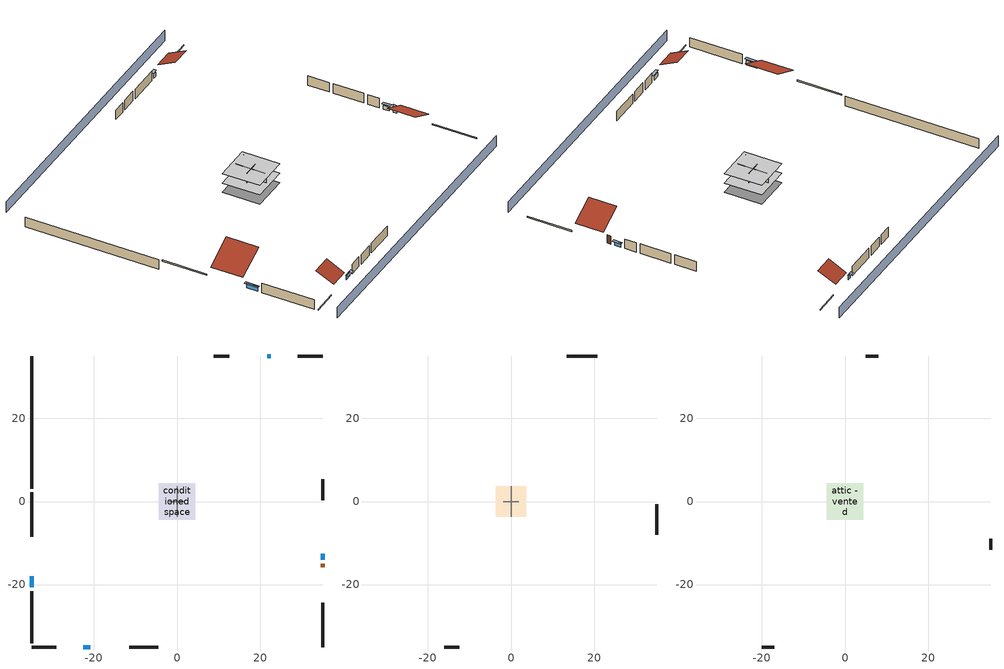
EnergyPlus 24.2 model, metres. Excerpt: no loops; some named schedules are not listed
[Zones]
conditioned space
 floor adiabatic (AdiabaticFloorConstruction): -4.44,-4.44 -4.44,4.44 4.44,4.44 4.44,-4.44 z0.3
 floor foundation (Slab2 construction): -4.44,-4.44 -4.44,4.44 4.44,4.44 4.44,-4.44 z-2.13
 wall outside (RimJoist1 construction): -35.02,2.18 -35.02,-8.46 z0.3:0.61
 wall outside (RimJoist2 construction): 35.02,35.02 29.11,35.02 z0.3:0.61
 wall outside (RimJoist3 construction): 35.02,-35.02 35.02,-24.38 z0.3:0.61
 wall outside (RimJoist4 construction): -35.02,-35.02 -29.11,-35.02 z0.3:0.61
 wall outside (AdiabaticWallConstruction 1): 35.02,-15.89 35.02,-14.97 z0.3:2.34
 wall outside (AdiabaticWallConstruction): -35.02,-18 -35.02,-20.62 z0.3:1.46; 22.51,35.02 21.71,35.02 z0.3:1.4; 35.02,-14.04 35.02,-12.58 z0.3:1.28; -22.51,-35.02 -20.94,-35.02 z0.3:1.37
 wall outside (Wall3 construction): -35.02,-21.55 -35.02,-34.09 z0.3:2.74
 wall outside (Wall4 construction): 12.53,35.02 8.89,35.02 z0.3:2.74
 wall outside (Wall7 construction): 35.02,0.26 35.02,5.39 z0.3:2.74
 wall outside (Wall8 construction): -11.48,-35.02 -4.51,-35.02 z0.3:2.74
 wall foundation (FoundationWall1 construction): -35.02,35.02 -35.02,3.11 z-2.13:0.3
 wall to garage (Wall5 construction): 0,-3.66 0,3.66 z0.3:2.74
 wall to garage (Wall6 construction): 1.83,0 -1.83,0 z0.3:2.74
 window (WindowConstruction): -35.02,-18 -35.02,-20.62 z0.3:1.46
 window (WindowConstruction 1): 22.51,35.02 21.71,35.02 z0.3:1.4
 window (WindowConstruction 2): 35.02,-14.04 35.02,-12.58 z0.3:1.28
 window (WindowConstruction 3): -22.51,-35.02 -20.94,-35.02 z0.3:1.37
 door (Door): 35.02,-15.88 35.02,-14.97 z0.3:2.34
 ceiling adiabatic (AdiabaticFloorConstruction): 4.44,-4.44 4.44,4.44 -4.44,4.44 -4.44,-4.44 z0.3
garage
 floor foundation (Slab1 construction): -3.66,-3.66 -3.66,3.66 3.66,3.66 3.66,-3.66 z0
 wall outside (Wall1 construction): 20.78,35.02 13.46,35.02 z0.3:2.74
 wall outside (Wall12 construction): -16.07,-35.02 -12.41,-35.02 z0.3:2.74
 wall outside (Wall2 construction): 35.02,-7.98 35.02,-0.67 z0.3:2.74
attic - vented
 floor to garage (Floor1 construction): -3.66,-3.66 -3.66,3.66 3.66,3.66 3.66,-3.66 z2.74
 floor to conditioned space (Floor2 construction Reversed): -4.44,-4.44 -4.44,4.44 4.44,4.44 4.44,-4.44 z2.74
 wall outside (Wall10 construction): -20.01,-35.02 -17,-35.02 z0.3:2.74
 wall outside (Wall11 construction): 35.02,-11.66 35.02,-8.91 z0.3:2.74
 wall outside (Wall9 construction): 7.96,35.02 4.95,35.02 z0.3:2.74
 roof outside (Roof1 construction): -35.02,-17.07,2.74 -28.15,-17.07,6.18 -28.15,-9.39,6.18 -35.02,-9.39,2.74
 roof outside (Roof2 construction): 23.44,35.02,2.74 23.44,30.78,4.86 28.18,30.78,4.86 28.18,35.02,2.74
 roof outside (Roof3 construction): -23.44,-35.02,2.74 -23.44,-30.78,4.86 -28.18,-30.78,4.86 -28.18,-35.02,2.74
 roof outside (Roof4 construction): 35.02,-16.81,2.74 29.08,-16.81,5.71 29.08,-23.45,5.71 35.02,-23.45,2.74
shading: 35.02,39.59 -35.02,39.59 / -35.02,-39.59 35.02,-39.59 z0:2.74; -35.02,-20.92 -35.02,-17.7 -35.63,-17.7 -35.63,-20.92 z1.77; 21.4,35.02 22.82,35.02 22.82,35.63 21.4,35.63 z1.71; 35.02,-12.28 35.02,-14.35 35.63,-14.35 35.63,-12.28 z1.58; -20.63,-35.02 -22.82,-35.02 -22.82,-35.63 -20.63,-35.63 z1.68
[Building]
Building 1: Terrain=Suburbs
[Site:Location]
Portland Intl Arpt_OR: Latitude {deg}=45.59; Longitude {deg}=-122.6; Time Zone {hr}=-8; Elevation {m}=33; Keep Site Location Information=Yes
[Site:GroundTemperature:Shallow]
10.2558, 8.96328, 8.85977, 9.47314, 11.9355, 14.3863, 16.5111, 17.8571, 17.9714, 16.8767, 14.8061, 12.4304
[Site:WaterMainsTemperature]
Calculation Method=Schedule; Temperature Schedule=mains temperature schedule
[Material] Roughness=Rough; Thermal Absorptance=0.9
Name | Thickness {m} | Conductivity {W/m-K} | Density {kg/m3} | Specific Heat {J/kg-K} | Solar Absorptance | Visible Absorptance
asphalt or fiberglass shingles | 0.00635 | 0.162714 | 1121.4 | 1465.45 | 0.85 | 0.85
ceiling loosefill ins | 0.254 | 0.0480833 | 16.02 | 1046.75 | 0.7 | 0.7
ceiling stud and cavity | 0.1397 | 1.39189 | 65.682 | 1177.47 | 0.7 | 0.7
ceiling stud and cavity 1 | 0.1397 | 0.104117 | 65.682 | 1177.47 | 0.7 | 0.7
composite shingle siding | 0.00635 | 0.162714 | 1121.4 | 1465.45 | 0.7 | 0.7
concrete 4.0 in. | 0.1016 | 1.803125 | 2242.8 | 837.4 | 0.7 | 0.7
concrete 8.0 in. | 0.2032 | 1.803125 | 2242.8 | 837.4 | 0.7 | 0.7
door material | 0.04445 | 0.0612267 | 512.64 | 1214.23 | 0.7 | 0.7
floor covering | 0.0127 | 0.0450781 | 54.468 | 1339.84 | 0.9 | 0.9
floor covering 1 | 0.0127 | 0.0433444 | 54.468 | 1339.84 | 0.6 | 0.6
floor rigid ins; wall rigid ins | 0.512978 | 0.029427 | 32.04 | 1214.23 | 0.7 | 0.7
floor stud and cavity | 0.1397 | 1.75129 | 37.0049 | 1207.88 | 0.7 | 0.7
furniture material conditioned space 1; furniture material garage 1 | 0.1524 | 0.115458 | 640.8 | 1214.23 | 0.6 | 0.6
gypsum board | 0.0127 | 0.160291 | 801 | 837.4 | 0.6 | 0.6
gypsum board 1 | 0.0127 | 0.160291 | 801 | 837.4 | 0.7 | 0.7
osb sheathing 0.5 in. | 0.0127 | 0.115458 | 512.64 | 1214.23 | 0.6 | 0.6
osb sheathing 0.5 in. 1; osb sheathing 0.5 in. 2; osb sheathing 0.5 in. 3 | 0.0127 | 0.115458 | 512.64 | 1214.23 | 0.7 | 0.7
osb sheathing 0.75 in. | 0.01905 | 0.115458 | 512.64 | 1214.23 | 0.7 | 0.7
rim joist stud and cavity | 0.0508 | 0.144151 | 50.32683 | 1063.81 | 0.6 | 0.6
roof rigid ins | 0.00281632 | 0.029427 | 32.04 | 1214.23 | 0.7 | 0.7
wall stud and cavity | 0.1397 | 0.348479 | 139.0536 | 1170.24 | 0.6 | 0.6
wall stud and cavity 1 | 0.1397 | 0.434317 | 139.0536 | 1170.24 | 0.7 | 0.7
wall stud and cavity 2 | 0.1397 | 0.506836 | 139.0536 | 1170.24 | 0.7 | 0.7
wall stud and cavity 3 | 0.0889 | 0.380278 | 52.3479 | 1209.89 | 0.7 | 0.7
wall stud and cavity 4 | 0.0889 | 0.391764 | 83.0341 | 1211.67 | 0.7 | 0.7
wood siding; wood siding 1 | 0.0254 | 0.102417 | 544.68 | 1172.36 | 0.7 | 0.7
[WindowMaterial:SimpleGlazingSystem]
WindowMaterial: U-Factor {W/m2-K}=4.31528; Solar Heat Gain Coefficient=0.67
[Construction]
AdiabaticFloorConstruction: floor stud and cavity, floor rigid ins, osb sheathing 0.75 in., floor covering 1
AdiabaticWallConstruction: wood siding, wall rigid ins, wall stud and cavity 3, gypsum board
AdiabaticWallConstruction 1: wood siding 1, wall rigid ins, wall stud and cavity 3, gypsum board
Door: door material
Floor1 construction: ceiling stud and cavity
Floor2 construction Reversed: gypsum board, ceiling stud and cavity 1, ceiling loosefill ins
FoundationWall1 construction: concrete 8.0 in., gypsum board 1
furniture construction conditioned space 1: furniture material conditioned space 1
furniture construction garage 1: furniture material garage 1
PartitionWallConstruction: gypsum board, wall stud and cavity 4, gypsum board
RimJoist1 construction; RimJoist2 construction; RimJoist3 construction; RimJoist4 construction: composite shingle siding, rim joist stud and cavity
Roof1 construction; Roof2 construction; Roof3 construction; Roof4 construction: asphalt or fiberglass shingles, roof rigid ins, osb sheathing 0.5 in.
Slab1 construction: concrete 4.0 in.
Slab2 construction: concrete 4.0 in., floor covering
Wall1 construction; Wall2 construction: composite shingle siding, osb sheathing 0.5 in. 1, wall stud and cavity
Wall10 construction; Wall11 construction; Wall12 construction; Wall9 construction: composite shingle siding, osb sheathing 0.5 in. 2, wall stud and cavity
Wall3 construction; Wall4 construction: composite shingle siding, osb sheathing 0.5 in. 1, wall stud and cavity 1, gypsum board
Wall5 construction: osb sheathing 0.5 in. 2, wall stud and cavity 2, gypsum board
Wall6 construction: osb sheathing 0.5 in. 3, wall stud and cavity 2, gypsum board
Wall7 construction; Wall8 construction: composite shingle siding, osb sheathing 0.5 in. 2, wall stud and cavity 1, gypsum board
WindowConstruction; WindowConstruction 1; WindowConstruction 2; WindowConstruction 3: WindowMaterial
[Zone] Multiplier=1; Part of Total Floor Area=Yes
Name | Volume {m3}
attic - vented | 113.535
conditioned space | 384.656
garage | 130.484
[Space]
Name | Zone | Volume {m3}
attic - vented 1 | attic - vented | 113.535
conditioned space 1 | conditioned space | 384.656
garage 1 | garage | 130.484
[ZoneInfiltration:EffectiveLeakageArea] Schedule=Always On Discrete
Name | Zone or Space | Effective Air Leakage Area {cm2} | Stack Coefficient | Wind Coefficient
infil attic - vented 1 | attic - vented 1 | 4412.45 | 0.000178908 | 3.60846e-05
infil garage 1 | garage 1 | 1087.35 | 0.000129147 | 4.64657e-05
[ZoneMixing]
whole house fan mix: Zone or Space=attic - vented; Schedule=Always On Continuous; Design Flow Rate Calculation Method=Flow/Zone; Design Flow Rate {m3/s}=0; Source Zone or Space=conditioned space
[SurfaceProperty:ExposedFoundationPerimeter] Exposed Perimeter Calculation Method=TotalExposedPerimeter
Name | Total Exposed Perimeter {m}
Slab2 | 31.91256
Slab1 | 18.288
[SurfaceProperty:IncidentSolarMultiplier] Incident Solar Multiplier=1; Incident Solar Multiplier Schedule=trans schedule winter=0.85 summer=0.7
Window1; Window2; Window3; Window4
[InternalMass]
Name | Construction | Zone or ZoneList | Space or SpaceList | Surface Area {m2}
furniture mass conditioned space 1 | furniture construction conditioned space 1 | conditioned space | conditioned space 1 | 63.09974
partition wall mass | PartitionWallConstruction | conditioned space | conditioned space 1 | 157.749
furniture mass garage 1 | furniture construction garage 1 | garage | garage 1 | 5.35122
[Lights] Design Level Calculation Method=LightingLevel; Return Air Fraction=0; Fraction Radiant=0.6; Fraction Visible=0.2; Fraction Replaceable=1
Name | Zone or ZoneList or Space or SpaceList | Schedule | Lighting Level {W}
interior lighting | conditioned space 1 | lighting_interior | 842.973
garage lighting | garage 1 | lighting_garage | 43.3243
[People]
occupants: Zone or ZoneList or Space or SpaceList=conditioned space 1; Number of People Schedule=occupants; Number of People Calculation Method=People; Number of People=1; Fraction Radiant=0.314171; Sensible Heat Fraction=0.56303; Activity Level Schedule=occupants activity schedule; Carbon Dioxide Generation Rate {m3/s-W}=0; Enable ASHRAE 55 Comfort Warnings=No; Mean Radiant Temperature Calculation Type=EnclosureAveraged
[ElectricEquipment] Design Level Calculation Method=EquipmentLevel
Name | Zone or ZoneList or Space or SpaceList | Schedule | Design Level {W} | Fraction Latent | Fraction Radiant | Fraction Lost
ceiling fan | conditioned space 1 | ceiling_fan | 19.5402 | 0 | 0.558 | 0
clothes dryer | conditioned space 1 | clothes_dryer | 6504.51 | 0.015 | 0.081 | 0.85
clothes washer | conditioned space 1 | clothes_washer | 260.319 | 0.03 | 0.162 | 0.7
cooking range | conditioned space 1 | cooking_range | 1150.12 | 0.08 | 0.432 | 0.2
fridge | conditioned space 1 | fridge schedule | 49.4292 | 0 | 0.6 | 0
mech vent bath fan 0 | conditioned space 1 | mech vent bath fan 0 schedule | 30 | 0 | 0 | 1
mech vent house fan | conditioned space 1 | mech vent house fan schedule | 0 | 0 | 0 | 1
mech vent house fan cfis | conditioned space 1 | mech vent house fan cfis schedule | 0 | 0 | 0 | 0
mech vent range fan 0 | conditioned space 1 | mech vent range fan 0 schedule | 30 | 0 | 0 | 1
misc plug loads | conditioned space 1 | plug_loads_other | 272.815 | 0.021 | 0.558 | 0.049
misc tv | conditioned space 1 | plug_loads_tv | 311.519 | 0 | 0.6 | 0
whole house fan | conditioned space 1 | Always On Discrete | 0 | 0 | 0 | 1
freezer | garage 1 | freezer schedule | 194.914 | 0 | 0.6 | 0
[OtherEquipment] Zone or ZoneList or Space or SpaceList=conditioned space 1; Design Level Calculation Method=EquipmentLevel
Name | Fuel Type | Schedule | Design Level {W} | Fraction Latent | Fraction Radiant | Fraction Lost
clothes dryer 1 | Electricity | clothes_dryer | 0 | 0.015 | 0.081 | 0.85
cooking range 1 | Electricity | cooking_range | 0 | 0.08 | 0.432 | 0.2
general water use latent | None | general water use schedule | 25.6591 | 1 | 0 | 0
general water use sensible | None | general water use schedule | -25.2881 | 0 | 0.6 | 0
mech vent house fan latent load; water heater lat | None | Always On Discrete | 0 | 1 | 0 | 0
mech vent house fan sensible load; water heater sens | None | Always On Discrete | 0 | 0 | 0 | 0
water heater energy adjustment1 | Electricity | Always On Discrete | 0.01 | 0 | 0 | 1
[ZoneInfiltration:DesignFlowRate] Zone or ZoneList or Space or SpaceList=conditioned space 1; Schedule=Always On Discrete; Design Flow Rate Calculation Method=Flow/Zone; Design Flow Rate {m3/s}=0
infil flow; natural vent flow; whole house fan flow
[AvailabilityManager:Scheduled]
furnace airloop Availability Manager: Schedule=Always On Discrete
[Foundation:Kiva] Wall Depth Below Slab {m}=0.2032
Name | Initial Indoor Air Temperature {C} | Wall Height Above Grade {m}
Foundation Kiva 1 | 13.4258 | 0.1016
Foundation Kiva 2 | 14.4444 | 0.3048
[Foundation:Kiva:Settings]
Soil Conductivity {W/m-K}=1.3848; Soil Density {kg/m3}=1842.3; Soil Specific Heat {J/kg-K}=418.7; Ground Solar Absorptivity=0.9; Ground Thermal Absorptivity=0.9; Ground Surface Roughness {m}=0.03; Far-Field Width {m}=40; Deep-Ground Boundary Condition=ZeroFlux; Deep-Ground Depth {m}=40; Minimum Cell Dimension {m}=0.2; Maximum Cell Growth Coefficient=3; Simulation Timestep=Timestep
[Exterior:Lights]
exterior lighting: Schedule=exterior lighting schedule; Design Level {W}=42.5523
[EnergyManagementSystem:GlobalVariable]
furnace_airloop_Fan_RTF
infil_program_Qfan
infil_program_Qinf
natural_vent_program_Qnv
natural_vent_program_Qwhf
[EnergyManagementSystem:Sensor]
Name | Output:Variable or Output:Meter Index Key | Output:Variable or Output:Meter
airflow_gain | infil flow | Infiltration Sensible Heat Gain Energy
airflow_gain_1 | natural vent flow | Infiltration Sensible Heat Gain Energy
airflow_gain_2 | whole house fan flow | Infiltration Sensible Heat Gain Energy
airflow_loss | infil flow | Infiltration Sensible Heat Loss Energy
airflow_loss_1 | natural vent flow | Infiltration Sensible Heat Loss Energy
airflow_loss_2 | whole house fan flow | Infiltration Sensible Heat Loss Energy
clg_load_cond |  | Cooling:EnergyTransfer:Zone:CONDITIONED SPACE
clg_sp_s; clg_sp_s_1 | cooling setpoint | Schedule Value
clothes_dryer_exhaust_0_sch_s | clothes_dryer | Schedule Value
cool_season | cooling season schedule | Schedule Value
htg_load_cond |  | Heating:EnergyTransfer:Zone:CONDITIONED SPACE
htg_sp_s; htg_sp_s_1 | heating setpoint | Schedule Value
ig_ee_conv | ceiling fan | Electric Equipment Convective Heating Energy
ig_ee_conv_1 | clothes dryer | Electric Equipment Convective Heating Energy
ig_ee_conv_3 | cooking range | Electric Equipment Convective Heating Energy
ig_ee_conv_4 | fridge | Electric Equipment Convective Heating Energy
ig_ee_conv_5 | misc plug loads | Electric Equipment Convective Heating Energy
ig_ee_conv_6 | misc tv | Electric Equipment Convective Heating Energy
ig_ee_conv_7 | whole house fan | Electric Equipment Convective Heating Energy
ig_ee_rad | ceiling fan | Electric Equipment Radiant Heating Energy
ig_ee_rad_1 | clothes dryer | Electric Equipment Radiant Heating Energy
ig_ee_rad_3 | cooking range | Electric Equipment Radiant Heating Energy
ig_ee_rad_4 | fridge | Electric Equipment Radiant Heating Energy
ig_ee_rad_5 | misc plug loads | Electric Equipment Radiant Heating Energy
ig_ee_rad_6 | misc tv | Electric Equipment Radiant Heating Energy
ig_ee_rad_7 | whole house fan | Electric Equipment Radiant Heating Energy
ig_lgt_conv | interior lighting | Lights Convective Heating Energy
ig_lgt_rad | interior lighting | Lights Radiant Heating Energy
ig_lgt_vis | interior lighting | Lights Visible Radiation Heating Energy
ig_oe_conv | clothes dryer 1 | Other Equipment Convective Heating Energy
ig_oe_conv_1 | cooking range 1 | Other Equipment Convective Heating Energy
ig_oe_conv_2 | general water use latent | Other Equipment Convective Heating Energy
ig_oe_conv_3 | general water use sensible | Other Equipment Convective Heating Energy
ig_oe_conv_4 | water heater energy adjustment1 | Other Equipment Convective Heating Energy
ig_oe_conv_5 | water heater lat | Other Equipment Convective Heating Energy
ig_oe_conv_6 | water heater sens | Other Equipment Convective Heating Energy
ig_oe_rad | clothes dryer 1 | Other Equipment Radiant Heating Energy
ig_oe_rad_1 | cooking range 1 | Other Equipment Radiant Heating Energy
ig_oe_rad_2 | general water use latent | Other Equipment Radiant Heating Energy
ig_oe_rad_3 | general water use sensible | Other Equipment Radiant Heating Energy
ig_oe_rad_4 | water heater energy adjustment1 | Other Equipment Radiant Heating Energy
ig_oe_rad_5 | water heater lat | Other Equipment Radiant Heating Energy
ig_oe_rad_6 | water heater sens | Other Equipment Radiant Heating Energy
ig_ppl_conv | occupants | People Convective Heating Energy
ig_ppl_rad | occupants | People Radiant Heating Energy
im_conv | furniture mass conditioned space 1 | Surface Inside Face Convection Heat Gain Energy
im_conv_1 | partition wall mass | Surface Inside Face Convection Heat Gain Energy
im_ig | furniture mass conditioned space 1 | Surface Inside Face Internal Gains Radiation Heat Gain Energy
im_ig_1 | partition wall mass | Surface Inside Face Internal Gains Radiation Heat Gain Energy
im_lgt | furniture mass conditioned space 1 | Surface Inside Face Lights Radiation Heat Gain Energy
im_lgt_1 | partition wall mass | Surface Inside Face Lights Radiation Heat Gain Energy
im_sol | furniture mass conditioned space 1 | Surface Inside Face Solar Radiation Heat Gain Energy
im_sol_1 | partition wall mass | Surface Inside Face Solar Radiation Heat Gain Energy
im_surf | furniture mass conditioned space 1 | Surface Inside Face Net Surface Thermal Radiation Heat Gain Energy
im_surf_1 | partition wall mass | Surface Inside Face Net Surface Thermal Radiation Heat Gain Energy
mech_vent_bath_fan_0_sch_s | mech vent bath fan 0 schedule | Schedule Value
mech_vent_range_fan_0_sch_s | mech vent range fan 0 schedule | Schedule Value
mv_conv | mech vent bath fan 0 | Electric Equipment Convective Heating Energy
mv_conv_1 | mech vent house fan | Electric Equipment Convective Heating Energy
mv_conv_2 | mech vent house fan cfis | Electric Equipment Convective Heating Energy
mv_conv_3 | mech vent range fan 0 | Electric Equipment Convective Heating Energy
mv_conv_4 | mech vent house fan latent load | Other Equipment Convective Heating Energy
mv_conv_5 | mech vent house fan sensible load | Other Equipment Convective Heating Energy
mv_rad | mech vent bath fan 0 | Electric Equipment Radiant Heating Energy
mv_rad_1 | mech vent house fan | Electric Equipment Radiant Heating Energy
mv_rad_2 | mech vent house fan cfis | Electric Equipment Radiant Heating Energy
mv_rad_3 | mech vent range fan 0 | Electric Equipment Radiant Heating Energy
mv_rad_4 | mech vent house fan latent load | Other Equipment Radiant Heating Energy
mv_rad_5 | mech vent house fan sensible load | Other Equipment Radiant Heating Energy
natural_vent_s | natural vent schedule | Schedule Value
out_pb_s |  | Site Outdoor Air Barometric Pressure
out_wt_s |  | Site Outdoor Air Humidity Ratio
site_vw_s |  | Site Wind Speed
ss_back_out | Window1 | Surface Window Shortwave from Zone Back Out Window Heat Transfer Rate
ss_back_out_1 | Window2 | Surface Window Shortwave from Zone Back Out Window Heat Transfer Rate
ss_back_out_2 | Window3 | Surface Window Shortwave from Zone Back Out Window Heat Transfer Rate
ss_back_out_3 | Window4 | Surface Window Shortwave from Zone Back Out Window Heat Transfer Rate
ss_conv | Door1 | Surface Inside Face Convection Heat Gain Energy
ss_conv_1 | Window1 | Surface Inside Face Convection Heat Gain Energy
ss_conv_2 | Window2 | Surface Inside Face Convection Heat Gain Energy
ss_conv_3 | Window3 | Surface Inside Face Convection Heat Gain Energy
ss_conv_4 | Window4 | Surface Inside Face Convection Heat Gain Energy
ss_ig | Door1 | Surface Inside Face Internal Gains Radiation Heat Gain Energy
ss_ig_1 | Window1 | Surface Inside Face Internal Gains Radiation Heat Gain Energy
ss_ig_2 | Window2 | Surface Inside Face Internal Gains Radiation Heat Gain Energy
ss_ig_3 | Window3 | Surface Inside Face Internal Gains Radiation Heat Gain Energy
ss_ig_4 | Window4 | Surface Inside Face Internal Gains Radiation Heat Gain Energy
ss_lgt | Door1 | Surface Inside Face Lights Radiation Heat Gain Energy
ss_sol | Door1 | Surface Inside Face Solar Radiation Heat Gain Energy
ss_surf | Door1 | Surface Inside Face Net Surface Thermal Radiation Heat Gain Energy
ss_surf_1 | Window1 | Surface Inside Face Net Surface Thermal Radiation Heat Gain Energy
ss_surf_2 | Window2 | Surface Inside Face Net Surface Thermal Radiation Heat Gain Energy
ss_surf_3 | Window3 | Surface Inside Face Net Surface Thermal Radiation Heat Gain Energy
ss_surf_4 | Window4 | Surface Inside Face Net Surface Thermal Radiation Heat Gain Energy
ss_trans_in | Window1 | Surface Window Transmitted Solar Radiation Rate
ss_trans_in_1 | Window2 | Surface Window Transmitted Solar Radiation Rate
ss_trans_in_2 | Window3 | Surface Window Transmitted Solar Radiation Rate
ss_trans_in_3 | Window4 | Surface Window Transmitted Solar Radiation Rate
ss_trans_out | Window1 | Surface Inside Face Initial Transmitted Diffuse Transmitted Out Window Solar Radiation Rate
ss_trans_out_1 | Window2 | Surface Inside Face Initial Transmitted Diffuse Transmitted Out Window Solar Radiation Rate
ss_trans_out_2 | Window3 | Surface Inside Face Initial Transmitted Diffuse Transmitted Out Window Solar Radiation Rate
ss_trans_out_3 | Window4 | Surface Inside Face Initial Transmitted Diffuse Transmitted Out Window Solar Radiation Rate
s_conv | Floor2 | Surface Inside Face Convection Heat Gain Energy
s_conv_1 | FoundationWall1 | Surface Inside Face Convection Heat Gain Energy
s_conv_10 | Wall4 | Surface Inside Face Convection Heat Gain Energy
s_conv_11 | Wall5 | Surface Inside Face Convection Heat Gain Energy
s_conv_12 | Wall6 | Surface Inside Face Convection Heat Gain Energy
s_conv_13 | Wall7 | Surface Inside Face Convection Heat Gain Energy
s_conv_14 | Wall8 | Surface Inside Face Convection Heat Gain Energy
s_conv_2 | inferred conditioned ceiling | Surface Inside Face Convection Heat Gain Energy
s_conv_3 | inferred conditioned floor | Surface Inside Face Convection Heat Gain Energy
s_conv_4 | RimJoist1 | Surface Inside Face Convection Heat Gain Energy
s_conv_5 | RimJoist2 | Surface Inside Face Convection Heat Gain Energy
s_conv_6 | RimJoist3 | Surface Inside Face Convection Heat Gain Energy
s_conv_7 | RimJoist4 | Surface Inside Face Convection Heat Gain Energy
s_conv_8 | Slab2 | Surface Inside Face Convection Heat Gain Energy
s_conv_9 | Wall3 | Surface Inside Face Convection Heat Gain Energy
s_ig | Floor2 | Surface Inside Face Internal Gains Radiation Heat Gain Energy
s_ig_1 | FoundationWall1 | Surface Inside Face Internal Gains Radiation Heat Gain Energy
s_ig_10 | Wall4 | Surface Inside Face Internal Gains Radiation Heat Gain Energy
s_ig_11 | Wall5 | Surface Inside Face Internal Gains Radiation Heat Gain Energy
s_ig_12 | Wall6 | Surface Inside Face Internal Gains Radiation Heat Gain Energy
s_ig_13 | Wall7 | Surface Inside Face Internal Gains Radiation Heat Gain Energy
s_ig_14 | Wall8 | Surface Inside Face Internal Gains Radiation Heat Gain Energy
s_ig_2 | inferred conditioned ceiling | Surface Inside Face Internal Gains Radiation Heat Gain Energy
s_ig_3 | inferred conditioned floor | Surface Inside Face Internal Gains Radiation Heat Gain Energy
s_ig_4 | RimJoist1 | Surface Inside Face Internal Gains Radiation Heat Gain Energy
s_ig_5 | RimJoist2 | Surface Inside Face Internal Gains Radiation Heat Gain Energy
s_ig_6 | RimJoist3 | Surface Inside Face Internal Gains Radiation Heat Gain Energy
s_ig_7 | RimJoist4 | Surface Inside Face Internal Gains Radiation Heat Gain Energy
s_ig_8 | Slab2 | Surface Inside Face Internal Gains Radiation Heat Gain Energy
s_ig_9 | Wall3 | Surface Inside Face Internal Gains Radiation Heat Gain Energy
s_lgt | Floor2 | Surface Inside Face Lights Radiation Heat Gain Energy
s_lgt_1 | FoundationWall1 | Surface Inside Face Lights Radiation Heat Gain Energy
s_lgt_10 | Wall4 | Surface Inside Face Lights Radiation Heat Gain Energy
s_lgt_11 | Wall5 | Surface Inside Face Lights Radiation Heat Gain Energy
s_lgt_12 | Wall6 | Surface Inside Face Lights Radiation Heat Gain Energy
s_lgt_13 | Wall7 | Surface Inside Face Lights Radiation Heat Gain Energy
s_lgt_14 | Wall8 | Surface Inside Face Lights Radiation Heat Gain Energy
s_lgt_2 | inferred conditioned ceiling | Surface Inside Face Lights Radiation Heat Gain Energy
s_lgt_3 | inferred conditioned floor | Surface Inside Face Lights Radiation Heat Gain Energy
s_lgt_4 | RimJoist1 | Surface Inside Face Lights Radiation Heat Gain Energy
s_lgt_5 | RimJoist2 | Surface Inside Face Lights Radiation Heat Gain Energy
s_lgt_6 | RimJoist3 | Surface Inside Face Lights Radiation Heat Gain Energy
s_lgt_7 | RimJoist4 | Surface Inside Face Lights Radiation Heat Gain Energy
s_lgt_8 | Slab2 | Surface Inside Face Lights Radiation Heat Gain Energy
s_lgt_9 | Wall3 | Surface Inside Face Lights Radiation Heat Gain Energy
s_sol | Floor2 | Surface Inside Face Solar Radiation Heat Gain Energy
s_sol_1 | FoundationWall1 | Surface Inside Face Solar Radiation Heat Gain Energy
